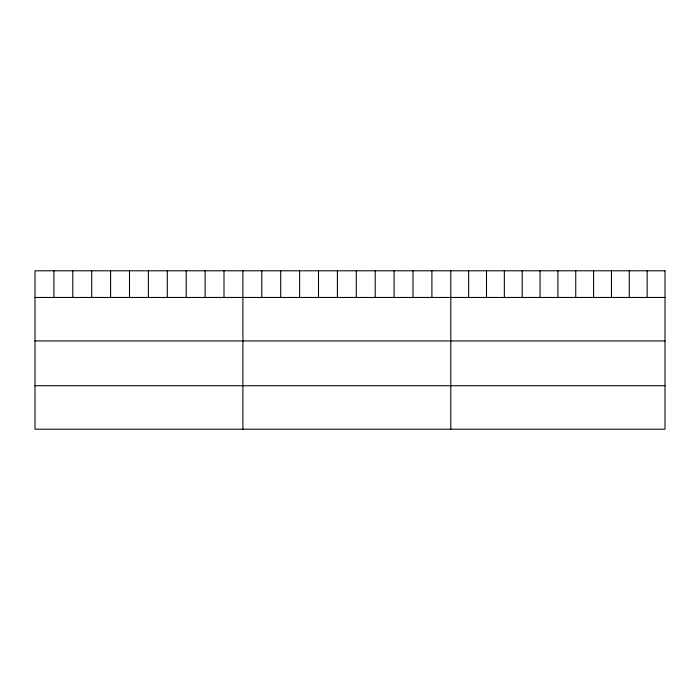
<?xml version="1.0" encoding="UTF-8"?>
<svg xmlns="http://www.w3.org/2000/svg" width="700" height="700" viewBox="0 0 700 700"><rect width="100%" height="100%" fill="white"/><g stroke="black" fill="none" stroke-linecap="round" stroke-linejoin="round"><path stroke-width="1.05" d="M35 297.456L665 297.456M35 340.935L665 340.935M35 385.726L665 385.726M647.15 270.795L647.15 297.456M629.3 270.795L629.3 297.456M611.45 270.795L611.45 297.456M593.6 270.795L593.6 297.456M575.75 270.795L575.75 297.456M557.9 270.795L557.9 297.456M540.05 270.795L540.05 297.456M522.2 270.795L522.2 297.456M504.35 270.795L504.35 297.456M486.5 270.795L486.5 297.456M468.65 270.795L468.65 297.456M450.8 270.795L450.8 429.205M431.9 270.795L431.9 297.456M413 270.795L413 297.456M394.1 270.795L394.1 297.456M375.2 270.795L375.2 297.456M356.3 270.795L356.3 297.456M337.4 270.795L337.4 297.456M318.5 270.795L318.5 297.456M299.6 270.795L299.6 297.456M280.7 270.795L280.7 297.456M261.8 270.795L261.8 297.456M242.9 270.795L242.9 429.205M224 270.795L224 297.456M205.1 270.795L205.1 297.456M186.2 270.795L186.2 297.456M167.3 270.795L167.3 297.456M148.4 270.795L148.4 297.456M129.5 270.795L129.5 297.456M110.6 270.795L110.6 297.456M91.7 270.795L91.7 297.456M72.8 270.795L72.8 297.456M53.9 270.795L53.9 297.456M665 270.795L35 270.795L35 429.205L665 429.205L665 270.795"/></g></svg>
